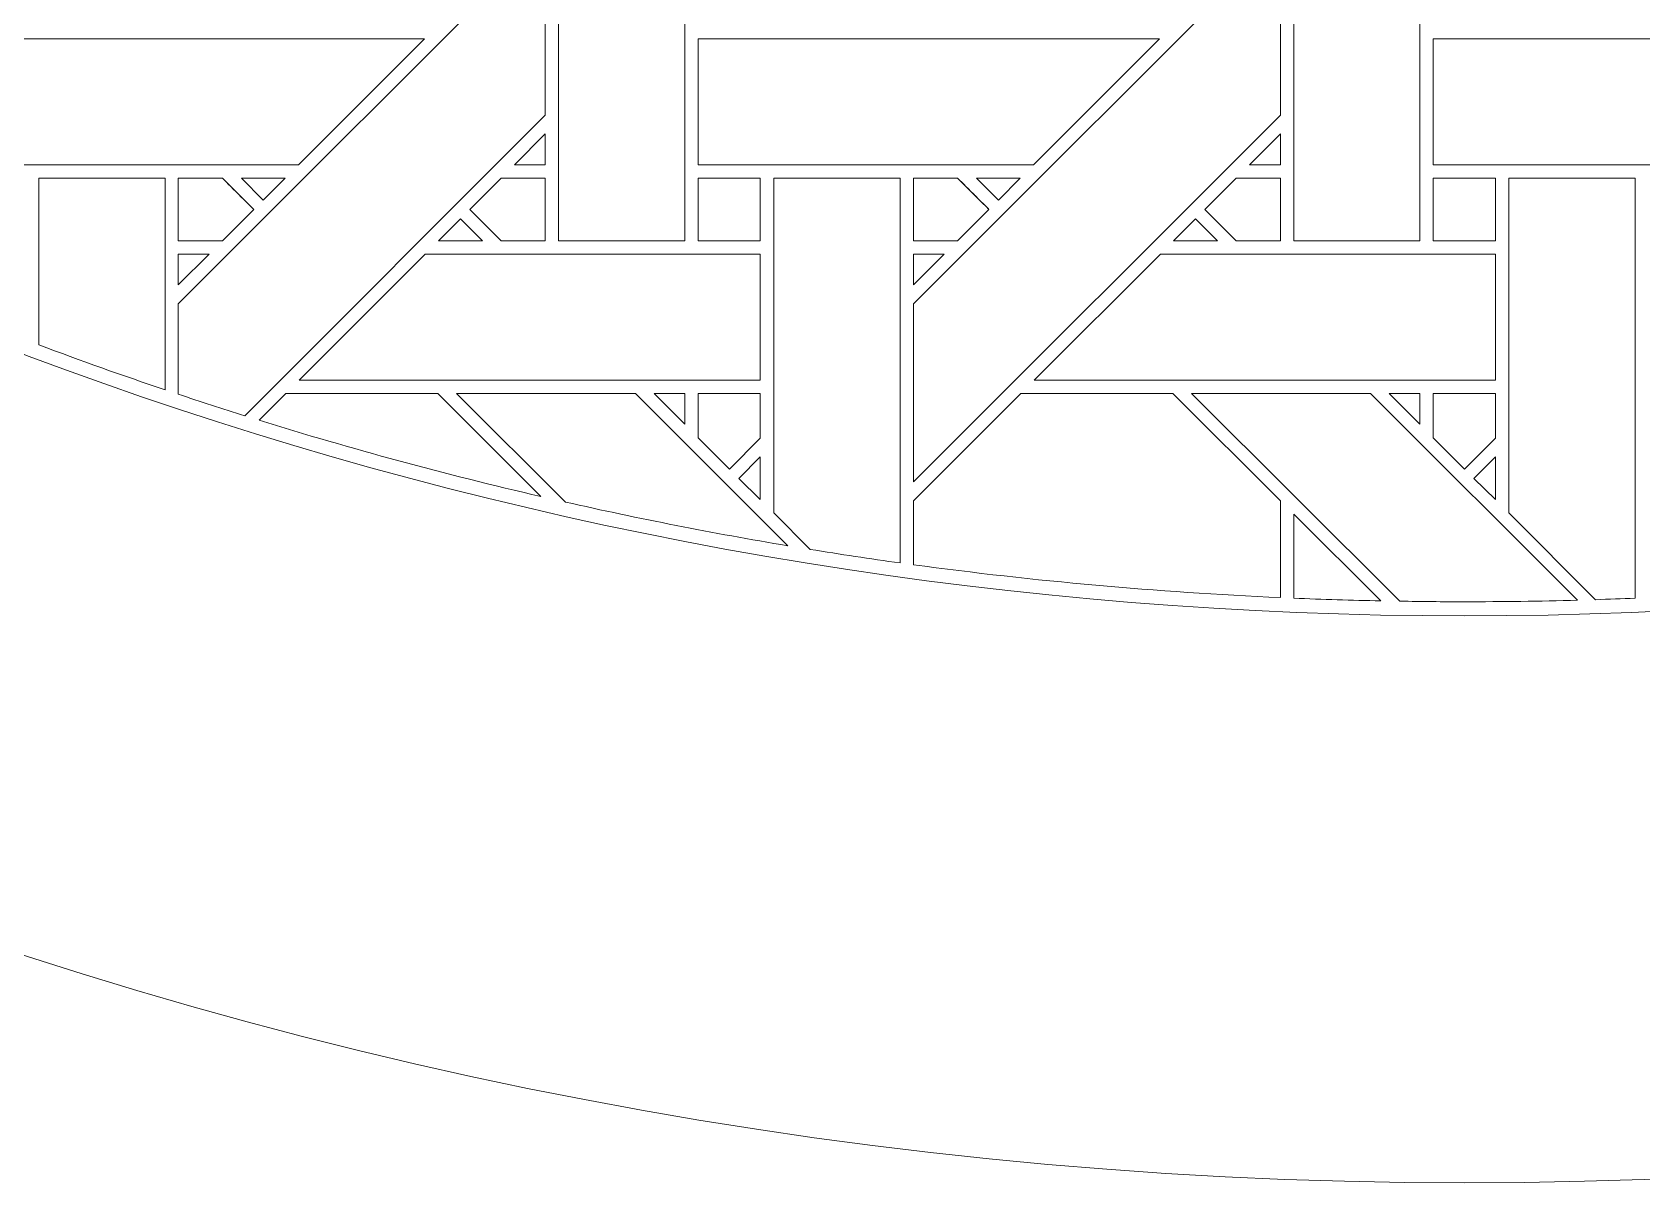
# Model space of a CAD drawing. Header units: inches. Extents: x 6.4 to 18.4, y 3.1 to 15.1.
# Drawn here: x 10.534 to 12.612, y 3.095 to 4.58 of the extents above; entities that cross this region are included whole.
import ezdxf

# ---------------------------------------------------------------- set-up
doc = ezdxf.new("R2010")
doc.units = ezdxf.units.IN
doc.header["$MEASUREMENT"] = 0
doc.layers.add('Design', color=7, linetype='Continuous', lineweight=0)

msp = doc.modelspace()

# ---------------------------------------------------------------- linework, layer by layer
at = {"layer": 'Design'}
for points, knots in [([(12.3829, 15.0948), (9.0691, 15.0948), (6.3829, 12.4085), (6.3829, 9.0948), (6.3829, 5.7811), (9.0691, 3.0948), (12.3829, 3.0948), (15.6966, 3.0948), (18.3829, 5.7811), (18.3829, 9.0948), (18.3829, 12.4085), (15.6966, 15.0948), (12.3829, 15.0948)], [0, 0, 0, 0, 1, 1, 1, 2, 2, 2, 3, 3, 3, 4, 4, 4, 4]), ([(17.3637, 7.426), (17.3637, 7.426), (17.338, 7.426), (17.338, 7.426), (16.5066, 7.426), (16.0033, 7.426), (15.7121, 7.426), (15.4417, 7.426), (15.3541, 7.426), (15.3568, 7.426), (14.6303, 7.426), (12.5831, 7.426), (7.4146, 7.426), (7.402, 7.426), (7.3964, 7.4266), (7.3922, 7.4227), (7.3894, 7.42), (7.3876, 7.4172), (7.3922, 7.4035), (8.0968, 5.3236), (10.0649, 3.8266), (12.3829, 3.8266), (14.6933, 3.8266), (16.6562, 5.314), (17.3666, 7.3834), (17.3711, 7.3963), (17.3739, 7.4043), (17.3756, 7.4094), (17.3784, 7.4176), (17.3723, 7.426), (17.3637, 7.426)], [0, 0, 0, 0, 1, 1, 1, 2, 2, 2, 3, 3, 3, 4, 4, 4, 5, 5, 5, 6, 6, 6, 7, 7, 7, 8, 8, 8, 9, 9, 9, 10, 10, 10, 10]), ([(11.3765, 4.7445), (11.3765, 4.7445), (11.3765, 4.3108), (11.3765, 4.3108), (11.3765, 4.3108), (11.2137, 4.3108), (11.2137, 4.3108), (11.2137, 4.3108), (11.2137, 4.9066), (11.2137, 4.9066), (11.2137, 4.9066), (11.3765, 4.7445), (11.3765, 4.7445)], [0, 0, 0, 0, 1, 1, 1, 2, 2, 2, 3, 3, 3, 4, 4, 4, 4]), ([(12.3252, 4.7444), (12.3252, 4.7444), (12.3252, 4.3108), (12.3252, 4.3108), (12.3252, 4.3108), (12.1625, 4.3108), (12.1625, 4.3108), (12.1625, 4.3108), (12.1625, 4.9066), (12.1625, 4.9066), (12.1625, 4.9066), (12.3252, 4.7444), (12.3252, 4.7444)], [0, 0, 0, 0, 1, 1, 1, 2, 2, 2, 3, 3, 3, 4, 4, 4, 4]), ([(10.7229, 4.1127), (10.7229, 4.1127), (10.7229, 4.2294), (10.7229, 4.2294), (10.7229, 4.2294), (11.1966, 4.703), (11.1966, 4.703), (11.1966, 4.703), (11.1966, 4.473), (11.1966, 4.473), (11.1966, 4.473), (10.8086, 4.085), (10.8086, 4.085), (10.7799, 4.094), (10.7514, 4.1032), (10.7229, 4.1127)], [0, 0, 0, 0, 1, 1, 1, 2, 2, 2, 3, 3, 3, 4, 4, 4, 5, 5, 5, 5]), ([(11.6717, 4.2294), (11.6717, 4.2294), (12.1453, 4.7031), (12.1453, 4.7031), (12.1453, 4.7031), (12.1453, 4.473), (12.1453, 4.473), (12.1453, 4.473), (11.6717, 3.9994), (11.6717, 3.9994), (11.6717, 3.9994), (11.6717, 4.2294), (11.6717, 4.2294)], [0, 0, 0, 0, 1, 1, 1, 2, 2, 2, 3, 3, 3, 4, 4, 4, 4]), ([(10.4451, 4.4088), (10.4451, 4.4088), (10.4451, 4.5715), (10.4451, 4.5715), (10.4451, 4.5715), (11.0408, 4.5715), (11.0408, 4.5715), (11.0408, 4.5715), (10.8781, 4.4088), (10.8781, 4.4088), (10.8781, 4.4088), (10.4451, 4.4088), (10.4451, 4.4088)], [0, 0, 0, 0, 1, 1, 1, 2, 2, 2, 3, 3, 3, 4, 4, 4, 4]), ([(11.3938, 4.4088), (11.3938, 4.4088), (11.3938, 4.5715), (11.3938, 4.5715), (11.3938, 4.5715), (11.9895, 4.5715), (11.9895, 4.5715), (11.9895, 4.5715), (11.8268, 4.4088), (11.8268, 4.4088), (11.8268, 4.4088), (11.3938, 4.4088), (11.3938, 4.4088)], [0, 0, 0, 0, 1, 1, 1, 2, 2, 2, 3, 3, 3, 4, 4, 4, 4]), ([(12.3425, 4.4088), (12.3425, 4.4088), (12.3425, 4.5715), (12.3425, 4.5715), (12.3425, 4.5715), (12.9382, 4.5715), (12.9382, 4.5715), (12.9382, 4.5715), (12.7755, 4.4088), (12.7755, 4.4088), (12.7755, 4.4088), (12.3425, 4.4088), (12.3425, 4.4088)], [0, 0, 0, 0, 1, 1, 1, 2, 2, 2, 3, 3, 3, 4, 4, 4, 4]), ([(11.1568, 4.4089), (11.1568, 4.4089), (11.1966, 4.4486), (11.1966, 4.4486), (11.1966, 4.4486), (11.1966, 4.4089), (11.1966, 4.4089), (11.1966, 4.4089), (11.1568, 4.4089), (11.1568, 4.4089)], [0, 0, 0, 0, 1, 1, 1, 2, 2, 2, 3, 3, 3, 3]), ([(12.1056, 4.4089), (12.1056, 4.4089), (12.1453, 4.4486), (12.1453, 4.4486), (12.1453, 4.4486), (12.1453, 4.4089), (12.1453, 4.4089), (12.1453, 4.4089), (12.1056, 4.4089), (12.1056, 4.4089)], [0, 0, 0, 0, 1, 1, 1, 2, 2, 2, 3, 3, 3, 3]), ([(10.7058, 4.1184), (10.6511, 4.1368), (10.5968, 4.1562), (10.5429, 4.1763), (10.5429, 4.1763), (10.5429, 4.3916), (10.5429, 4.3916), (10.5429, 4.3916), (10.7058, 4.3916), (10.7058, 4.3916), (10.7058, 4.3916), (10.7058, 4.1184), (10.7058, 4.1184)], [0, 0, 0, 0, 1, 1, 1, 2, 2, 2, 3, 3, 3, 4, 4, 4, 4]), ([(10.7799, 4.3107), (10.7799, 4.3107), (10.7229, 4.3107), (10.7229, 4.3107), (10.7229, 4.3107), (10.7229, 4.3915), (10.7229, 4.3915), (10.7229, 4.3915), (10.78, 4.3915), (10.78, 4.3915), (10.7851, 4.3864), (10.8159, 4.3556), (10.8203, 4.3512), (10.8203, 4.3512), (10.7799, 4.3107), (10.7799, 4.3107)], [0, 0, 0, 0, 1, 1, 1, 2, 2, 2, 3, 3, 3, 4, 4, 4, 5, 5, 5, 5]), ([(10.7229, 4.3915), (10.7229, 4.3915), (10.78, 4.3915), (10.78, 4.3915), (10.7852, 4.3863), (10.816, 4.3555), (10.8203, 4.3512), (10.8203, 4.3512), (10.7799, 4.3107), (10.7799, 4.3107), (10.7799, 4.3107), (10.7229, 4.3107), (10.7229, 4.3107), (10.7229, 4.3107), (10.7229, 4.3915), (10.7229, 4.3915)], [0, 0, 0, 0, 1, 1, 1, 2, 2, 2, 3, 3, 3, 4, 4, 4, 5, 5, 5, 5]), ([(10.8608, 4.3916), (10.8608, 4.3916), (10.8325, 4.3634), (10.8325, 4.3634), (10.8325, 4.3634), (10.8044, 4.3916), (10.8044, 4.3916), (10.8044, 4.3916), (10.8608, 4.3916), (10.8608, 4.3916)], [0, 0, 0, 0, 1, 1, 1, 2, 2, 2, 3, 3, 3, 3]), ([(11.1966, 4.3107), (11.1966, 4.3107), (11.1395, 4.3107), (11.1395, 4.3107), (11.1395, 4.3107), (11.0991, 4.3511), (11.0991, 4.3511), (11.0991, 4.3511), (11.1396, 4.3915), (11.1396, 4.3915), (11.1396, 4.3915), (11.1966, 4.3915), (11.1966, 4.3915), (11.1966, 4.3915), (11.1966, 4.3107), (11.1966, 4.3107)], [0, 0, 0, 0, 1, 1, 1, 2, 2, 2, 3, 3, 3, 4, 4, 4, 5, 5, 5, 5]), ([(11.1966, 4.3915), (11.1966, 4.3915), (11.1966, 4.3107), (11.1966, 4.3107), (11.1966, 4.3107), (11.1395, 4.3107), (11.1395, 4.3107), (11.1395, 4.3107), (11.0991, 4.3511), (11.0991, 4.3511), (11.0991, 4.3511), (11.1396, 4.3915), (11.1396, 4.3915), (11.1396, 4.3915), (11.1966, 4.3915), (11.1966, 4.3915)], [0, 0, 0, 0, 1, 1, 1, 2, 2, 2, 3, 3, 3, 4, 4, 4, 5, 5, 5, 5]), ([(11.474, 4.3107), (11.474, 4.3107), (11.3938, 4.3107), (11.3938, 4.3107), (11.3938, 4.3107), (11.3938, 4.3915), (11.3938, 4.3915), (11.3938, 4.3915), (11.474, 4.3915), (11.474, 4.3915), (11.474, 4.3915), (11.474, 4.3107), (11.474, 4.3107)], [0, 0, 0, 0, 1, 1, 1, 2, 2, 2, 3, 3, 3, 4, 4, 4, 4]), ([(11.3938, 4.3915), (11.3938, 4.3915), (11.474, 4.3915), (11.474, 4.3915), (11.474, 4.3915), (11.474, 4.3107), (11.474, 4.3107), (11.474, 4.3107), (11.3938, 4.3107), (11.3938, 4.3107), (11.3938, 4.3107), (11.3938, 4.3915), (11.3938, 4.3915)], [0, 0, 0, 0, 1, 1, 1, 2, 2, 2, 3, 3, 3, 4, 4, 4, 4]), ([(11.6545, 3.8949), (11.6157, 3.9003), (11.5771, 3.9062), (11.5386, 3.9124), (11.5386, 3.9124), (11.4916, 3.9594), (11.4916, 3.9594), (11.4916, 3.9594), (11.4916, 4.3916), (11.4916, 4.3916), (11.4916, 4.3916), (11.6545, 4.3916), (11.6545, 4.3916), (11.6545, 4.3916), (11.6545, 3.8949), (11.6545, 3.8949)], [0, 0, 0, 0, 1, 1, 1, 2, 2, 2, 3, 3, 3, 4, 4, 4, 5, 5, 5, 5]), ([(11.7691, 4.3512), (11.7691, 4.3512), (11.7286, 4.3107), (11.7286, 4.3107), (11.7286, 4.3107), (11.6717, 4.3107), (11.6717, 4.3107), (11.6717, 4.3107), (11.6717, 4.3915), (11.6717, 4.3915), (11.6717, 4.3915), (11.7287, 4.3915), (11.7287, 4.3915), (11.7339, 4.3864), (11.7646, 4.3556), (11.7691, 4.3512)], [0, 0, 0, 0, 1, 1, 1, 2, 2, 2, 3, 3, 3, 4, 4, 4, 5, 5, 5, 5]), ([(11.6717, 4.3915), (11.6717, 4.3915), (11.7287, 4.3915), (11.7287, 4.3915), (11.7337, 4.3865), (11.7645, 4.3557), (11.7691, 4.3512), (11.7691, 4.3512), (11.7286, 4.3107), (11.7286, 4.3107), (11.7286, 4.3107), (11.6717, 4.3107), (11.6717, 4.3107), (11.6717, 4.3107), (11.6717, 4.3915), (11.6717, 4.3915)], [0, 0, 0, 0, 1, 1, 1, 2, 2, 2, 3, 3, 3, 4, 4, 4, 5, 5, 5, 5]), ([(11.8095, 4.3916), (11.8095, 4.3916), (11.7813, 4.3634), (11.7813, 4.3634), (11.7813, 4.3634), (11.7531, 4.3916), (11.7531, 4.3916), (11.7531, 4.3916), (11.8095, 4.3916), (11.8095, 4.3916)], [0, 0, 0, 0, 1, 1, 1, 2, 2, 2, 3, 3, 3, 3]), ([(12.1453, 4.3107), (12.1453, 4.3107), (12.0882, 4.3107), (12.0882, 4.3107), (12.0882, 4.3107), (12.0479, 4.3511), (12.0479, 4.3511), (12.0479, 4.3511), (12.0883, 4.3915), (12.0883, 4.3915), (12.0883, 4.3915), (12.1453, 4.3915), (12.1453, 4.3915), (12.1453, 4.3915), (12.1453, 4.3107), (12.1453, 4.3107)], [0, 0, 0, 0, 1, 1, 1, 2, 2, 2, 3, 3, 3, 4, 4, 4, 5, 5, 5, 5]), ([(12.0479, 4.3511), (12.0479, 4.3511), (12.0883, 4.3915), (12.0883, 4.3915), (12.0883, 4.3915), (12.1453, 4.3915), (12.1453, 4.3915), (12.1453, 4.3915), (12.1453, 4.3107), (12.1453, 4.3107), (12.1453, 4.3107), (12.0882, 4.3107), (12.0882, 4.3107), (12.0882, 4.3107), (12.0479, 4.3511), (12.0479, 4.3511)], [0, 0, 0, 0, 1, 1, 1, 2, 2, 2, 3, 3, 3, 4, 4, 4, 5, 5, 5, 5]), ([(12.4228, 4.3107), (12.4228, 4.3107), (12.3425, 4.3107), (12.3425, 4.3107), (12.3425, 4.3107), (12.3425, 4.3915), (12.3425, 4.3915), (12.3425, 4.3915), (12.4228, 4.3915), (12.4228, 4.3915), (12.4228, 4.3915), (12.4228, 4.3107), (12.4228, 4.3107)], [0, 0, 0, 0, 1, 1, 1, 2, 2, 2, 3, 3, 3, 4, 4, 4, 4]), ([(12.4228, 4.3915), (12.4228, 4.3915), (12.4228, 4.3107), (12.4228, 4.3107), (12.4228, 4.3107), (12.3425, 4.3107), (12.3425, 4.3107), (12.3425, 4.3107), (12.3425, 4.3915), (12.3425, 4.3915), (12.3425, 4.3915), (12.4228, 4.3915), (12.4228, 4.3915)], [0, 0, 0, 0, 1, 1, 1, 2, 2, 2, 3, 3, 3, 4, 4, 4, 4]), ([(12.6032, 3.8494), (12.5862, 3.8487), (12.5692, 3.8481), (12.5521, 3.8475), (12.5521, 3.8475), (12.4403, 3.9594), (12.4403, 3.9594), (12.4403, 3.9594), (12.4403, 4.3916), (12.4403, 4.3916), (12.4403, 4.3916), (12.6032, 4.3916), (12.6032, 4.3916), (12.6032, 4.3916), (12.6032, 3.8494), (12.6032, 3.8494)], [0, 0, 0, 0, 1, 1, 1, 2, 2, 2, 3, 3, 3, 4, 4, 4, 5, 5, 5, 5]), ([(11.1153, 4.3108), (11.1153, 4.3108), (11.0588, 4.3108), (11.0588, 4.3108), (11.0588, 4.3108), (11.087, 4.339), (11.087, 4.339), (11.087, 4.339), (11.1153, 4.3108), (11.1153, 4.3108)], [0, 0, 0, 0, 1, 1, 1, 2, 2, 2, 3, 3, 3, 3]), ([(12.064, 4.3108), (12.064, 4.3108), (12.0075, 4.3108), (12.0075, 4.3108), (12.0075, 4.3108), (12.0358, 4.339), (12.0358, 4.339), (12.0358, 4.339), (12.064, 4.3108), (12.064, 4.3108)], [0, 0, 0, 0, 1, 1, 1, 2, 2, 2, 3, 3, 3, 3]), ([(10.7628, 4.2936), (10.7628, 4.2936), (10.7229, 4.2538), (10.7229, 4.2538), (10.7229, 4.2538), (10.7229, 4.2936), (10.7229, 4.2936), (10.7229, 4.2936), (10.7628, 4.2936), (10.7628, 4.2936)], [0, 0, 0, 0, 1, 1, 1, 2, 2, 2, 3, 3, 3, 3]), ([(10.8788, 4.1308), (10.8788, 4.1308), (11.0416, 4.2936), (11.0416, 4.2936), (11.0416, 4.2936), (11.4741, 4.2936), (11.4741, 4.2936), (11.4741, 4.2936), (11.4741, 4.1308), (11.4741, 4.1308), (11.4741, 4.1308), (10.8788, 4.1308), (10.8788, 4.1308)], [0, 0, 0, 0, 1, 1, 1, 2, 2, 2, 3, 3, 3, 4, 4, 4, 4]), ([(11.7115, 4.2936), (11.7115, 4.2936), (11.6717, 4.2538), (11.6717, 4.2538), (11.6717, 4.2538), (11.6717, 4.2936), (11.6717, 4.2936), (11.6717, 4.2936), (11.7115, 4.2936), (11.7115, 4.2936)], [0, 0, 0, 0, 1, 1, 1, 2, 2, 2, 3, 3, 3, 3]), ([(11.8275, 4.1308), (11.8275, 4.1308), (11.9904, 4.2936), (11.9904, 4.2936), (11.9904, 4.2936), (12.4228, 4.2936), (12.4228, 4.2936), (12.4228, 4.2936), (12.4228, 4.1308), (12.4228, 4.1308), (12.4228, 4.1308), (11.8275, 4.1308), (11.8275, 4.1308)], [0, 0, 0, 0, 1, 1, 1, 2, 2, 2, 3, 3, 3, 4, 4, 4, 4]), ([(10.8271, 4.0791), (10.8271, 4.0791), (10.8616, 4.1136), (10.8616, 4.1136), (10.8616, 4.1136), (11.0578, 4.1136), (11.0578, 4.1136), (11.0578, 4.1136), (11.1908, 3.9807), (11.1908, 3.9807), (11.0678, 4.0093), (10.9466, 4.0421), (10.8271, 4.0791)], [0, 0, 0, 0, 1, 1, 1, 2, 2, 2, 3, 3, 3, 4, 4, 4, 4]), ([(10.8271, 4.0791), (10.8271, 4.0791), (10.8616, 4.1136), (10.8616, 4.1136), (10.8616, 4.1136), (11.0578, 4.1136), (11.0578, 4.1136), (11.0578, 4.1136), (11.1908, 3.9807), (11.1908, 3.9807), (11.0678, 4.0093), (10.9466, 4.0421), (10.8271, 4.0791)], [0, 0, 0, 0, 1, 1, 1, 2, 2, 2, 3, 3, 3, 4, 4, 4, 4]), ([(11.2226, 3.9735), (11.2226, 3.9735), (11.0821, 4.1137), (11.0821, 4.1137), (11.0821, 4.1137), (11.313, 4.1137), (11.313, 4.1137), (11.313, 4.1137), (11.5096, 3.9171), (11.5096, 3.9171), (11.413, 3.9333), (11.3174, 3.9521), (11.2226, 3.9735)], [0, 0, 0, 0, 1, 1, 1, 2, 2, 2, 3, 3, 3, 4, 4, 4, 4]), ([(11.3766, 4.1137), (11.3766, 4.1137), (11.3766, 4.0739), (11.3766, 4.0739), (11.3766, 4.0739), (11.3372, 4.1137), (11.3372, 4.1137), (11.3372, 4.1137), (11.3766, 4.1137), (11.3766, 4.1137)], [0, 0, 0, 0, 1, 1, 1, 2, 2, 2, 3, 3, 3, 3]), ([(11.474, 4.0561), (11.474, 4.0561), (11.4341, 4.0161), (11.4341, 4.0161), (11.4341, 4.0161), (11.3938, 4.0564), (11.3938, 4.0564), (11.3938, 4.0564), (11.3938, 4.1137), (11.3938, 4.1137), (11.3938, 4.1137), (11.474, 4.1137), (11.474, 4.1137), (11.474, 4.1137), (11.474, 4.0561), (11.474, 4.0561)], [0, 0, 0, 0, 1, 1, 1, 2, 2, 2, 3, 3, 3, 4, 4, 4, 5, 5, 5, 5]), ([(11.4341, 4.0161), (11.4341, 4.0161), (11.3938, 4.0564), (11.3938, 4.0564), (11.3938, 4.0564), (11.3938, 4.1137), (11.3938, 4.1137), (11.3938, 4.1137), (11.474, 4.1137), (11.474, 4.1137), (11.474, 4.1137), (11.474, 4.0561), (11.474, 4.0561), (11.474, 4.0561), (11.4341, 4.0161), (11.4341, 4.0161)], [0, 0, 0, 0, 1, 1, 1, 2, 2, 2, 3, 3, 3, 4, 4, 4, 5, 5, 5, 5]), ([(12.1453, 3.8501), (11.9855, 3.8573), (11.8275, 3.8715), (11.6717, 3.8926), (11.6717, 3.8926), (11.6717, 3.9749), (11.6717, 3.9749), (11.6717, 3.9749), (11.8104, 4.1136), (11.8104, 4.1136), (11.8104, 4.1136), (12.0066, 4.1136), (12.0066, 4.1136), (12.0066, 4.1136), (12.1453, 3.9749), (12.1453, 3.9749), (12.1453, 3.9749), (12.1453, 3.8501), (12.1453, 3.8501)], [0, 0, 0, 0, 1, 1, 1, 2, 2, 2, 3, 3, 3, 4, 4, 4, 5, 5, 5, 6, 6, 6, 6]), ([(12.1453, 3.8501), (11.9855, 3.8573), (11.8275, 3.8715), (11.6717, 3.8926), (11.6717, 3.8926), (11.6717, 3.9749), (11.6717, 3.9749), (11.6717, 3.9749), (11.8104, 4.1136), (11.8104, 4.1136), (11.8104, 4.1136), (12.0066, 4.1136), (12.0066, 4.1136), (12.0066, 4.1136), (12.1453, 3.9749), (12.1453, 3.9749), (12.1453, 3.9749), (12.1453, 3.8501), (12.1453, 3.8501)], [0, 0, 0, 0, 1, 1, 1, 2, 2, 2, 3, 3, 3, 4, 4, 4, 5, 5, 5, 6, 6, 6, 6]), ([(12.3829, 3.8448), (12.3551, 3.8448), (12.3274, 3.8451), (12.2997, 3.8455), (12.2997, 3.8455), (12.0308, 4.1137), (12.0308, 4.1137), (12.0308, 4.1137), (12.2618, 4.1137), (12.2618, 4.1137), (12.2618, 4.1137), (12.5287, 3.8468), (12.5287, 3.8468), (12.4802, 3.8455), (12.4316, 3.8448), (12.3829, 3.8448)], [0, 0, 0, 0, 1, 1, 1, 2, 2, 2, 3, 3, 3, 4, 4, 4, 5, 5, 5, 5]), ([(12.3253, 4.1137), (12.3253, 4.1137), (12.3253, 4.0739), (12.3253, 4.0739), (12.3253, 4.0739), (12.2859, 4.1137), (12.2859, 4.1137), (12.2859, 4.1137), (12.3253, 4.1137), (12.3253, 4.1137)], [0, 0, 0, 0, 1, 1, 1, 2, 2, 2, 3, 3, 3, 3]), ([(12.4228, 4.0561), (12.4228, 4.0561), (12.3828, 4.0161), (12.3828, 4.0161), (12.3828, 4.0161), (12.3425, 4.0564), (12.3425, 4.0564), (12.3425, 4.0564), (12.3425, 4.1137), (12.3425, 4.1137), (12.3425, 4.1137), (12.4228, 4.1137), (12.4228, 4.1137), (12.4228, 4.1137), (12.4228, 4.0561), (12.4228, 4.0561)], [0, 0, 0, 0, 1, 1, 1, 2, 2, 2, 3, 3, 3, 4, 4, 4, 5, 5, 5, 5]), ([(12.3828, 4.0161), (12.3828, 4.0161), (12.3425, 4.0564), (12.3425, 4.0564), (12.3425, 4.0564), (12.3425, 4.1137), (12.3425, 4.1137), (12.3425, 4.1137), (12.4228, 4.1137), (12.4228, 4.1137), (12.4228, 4.1137), (12.4228, 4.0561), (12.4228, 4.0561), (12.4228, 4.0561), (12.3828, 4.0161), (12.3828, 4.0161)], [0, 0, 0, 0, 1, 1, 1, 2, 2, 2, 3, 3, 3, 4, 4, 4, 5, 5, 5, 5]), ([(11.4741, 4.0318), (11.4741, 4.0318), (11.4741, 3.9767), (11.4741, 3.9767), (11.4741, 3.9767), (11.4463, 4.0041), (11.4463, 4.0041), (11.4463, 4.0041), (11.4741, 4.0318), (11.4741, 4.0318)], [0, 0, 0, 0, 1, 1, 1, 2, 2, 2, 3, 3, 3, 3]), ([(12.4228, 4.0318), (12.4228, 4.0318), (12.4228, 3.9767), (12.4228, 3.9767), (12.4228, 3.9767), (12.395, 4.0041), (12.395, 4.0041), (12.395, 4.0041), (12.4228, 4.0318), (12.4228, 4.0318)], [0, 0, 0, 0, 1, 1, 1, 2, 2, 2, 3, 3, 3, 3]), ([(12.1625, 3.8494), (12.1625, 3.8494), (12.1625, 3.9579), (12.1625, 3.9579), (12.1625, 3.9579), (12.2748, 3.846), (12.2748, 3.846), (12.2373, 3.8467), (12.1998, 3.8478), (12.1625, 3.8494)], [0, 0, 0, 0, 1, 1, 1, 2, 2, 2, 3, 3, 3, 3])]:
    msp.add_open_spline(points, degree=3, knots=knots, dxfattribs=at)

doc.saveas('drawing.dxf')
